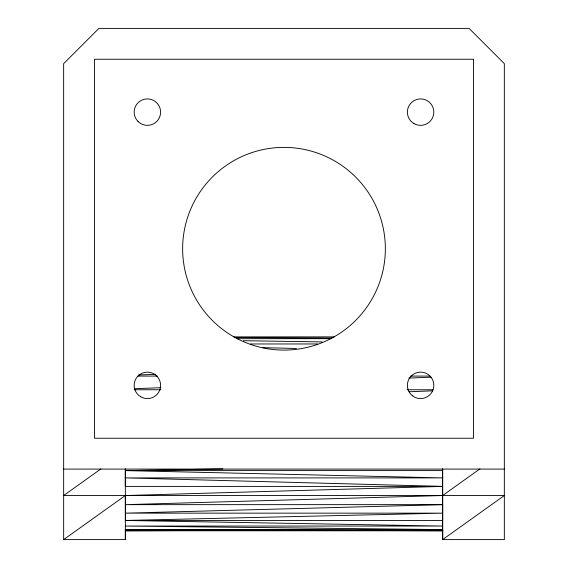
<?xml version="1.0" encoding="UTF-8"?>
<svg xmlns="http://www.w3.org/2000/svg" width="568" height="568" viewBox="0 0 568 568"><rect width="100%" height="100%" fill="white"/><g stroke="black" fill="none" stroke-linecap="round" stroke-linejoin="round"><path stroke-width="0.85" d="M442.642 468.856L442.642 486.4L125.35 495.53L125.35 520.458L442.642 520.451L442.642 486.4L125.35 486.407L125.35 470.602L222.848 468.877M479.953 468.877L442.649 495.523L125.35 504.654L442.642 504.647L442.649 539.593L504.341 539.593L504.334 63.651L469.083 28.4L98.903 28.4L63.651 63.651L63.659 539.6L125.35 539.6L125.358 530.029M125.35 486.407L125.35 468.856M100.962 468.877L63.659 495.523L504.341 495.523L442.649 539.593L442.649 530.022M63.659 539.593L125.35 495.523M134.304 388.732L160.879 387.703M408.903 378.075L431.048 377.209M408.903 391.757L432.823 390.834M138.734 374.958L155.561 374.347M442.642 504.647L125.35 513.152L442.642 513.152L125.35 520.458L442.642 526.053L125.35 526.06L442.649 529.582L442.649 530.782L125.358 530.782L125.35 529.582L442.649 529.582M125.358 530.782L271.589 530.228M233.512 336.881L334.495 336.881M237.055 338.684L330.952 338.684M250.346 343.967L317.668 343.967M137.846 376.08L157.336 376.08M410.678 376.08L430.168 376.08M134.304 389.762L160.879 389.762M407.135 389.762L432.823 389.762M63.651 469.083L504.334 469.083M442.642 470.595L125.35 470.602L442.642 477.901L125.35 477.901L442.642 486.4M125.35 529.582L442.649 530.782M234.399 337.534L331.84 338.031M243.26 340.715L322.091 341.9M262.743 347.666L296.404 348.468M442.649 469.083L442.649 539.593M125.35 469.083L125.35 539.6M473.485 59.249L94.501 59.249L94.501 438.24L473.485 438.24L473.485 59.249M233.313 336.519A101.36 101.36 0 0 0 385.352 248.741A101.36 101.36 0 0 0 233.313 160.964A101.36 101.36 0 0 0 233.313 336.519M412.517 395.811A13.22 13.22 0 0 0 433.704 387.127A13.22 13.22 0 0 0 415.591 373.119A13.22 13.22 0 0 0 412.517 395.811M140.772 396.805A13.22 13.22 0 0 0 160.602 385.352A13.22 13.22 0 0 0 140.772 373.907A13.22 13.22 0 0 0 140.772 396.805M138.031 121.481A13.22 13.22 0 0 0 160.148 115.552A13.22 13.22 0 0 0 143.96 99.357A13.22 13.22 0 0 0 138.031 121.481M413.994 123.583A13.22 13.22 0 0 0 433.824 112.13A13.22 13.22 0 0 0 413.994 100.678A13.22 13.22 0 0 0 413.994 123.583"/></g></svg>
